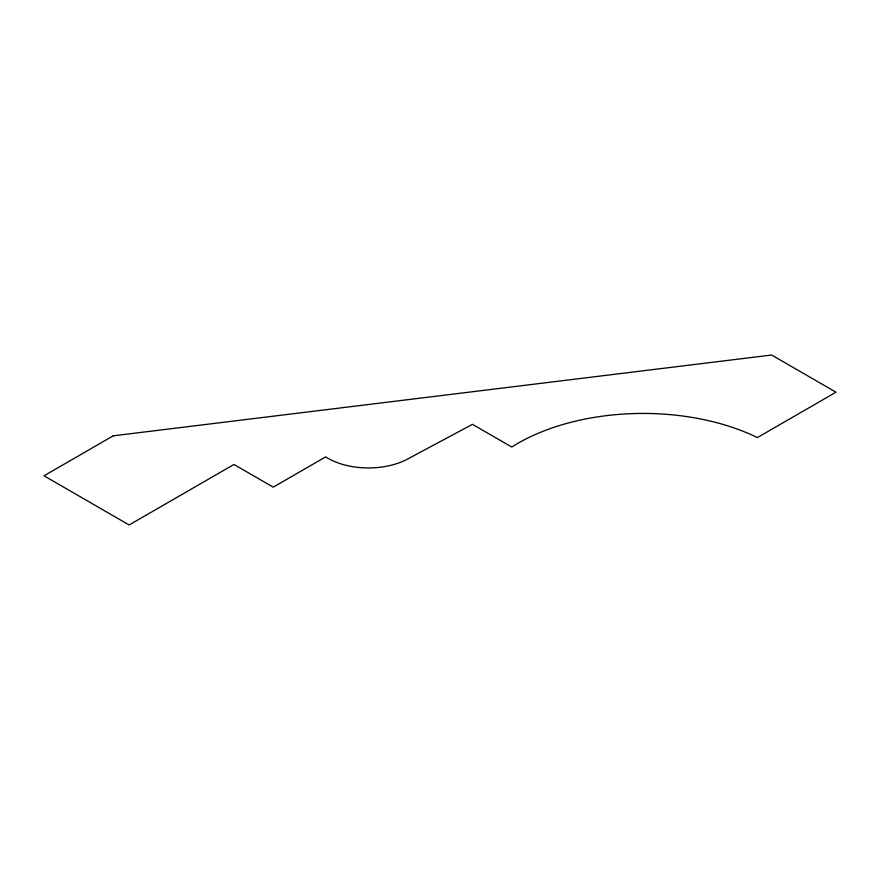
<?xml version="1.0" encoding="UTF-8"?>
<svg xmlns="http://www.w3.org/2000/svg" width="880" height="880" viewBox="0 0 880 880"><rect width="100%" height="100%" fill="white"/><g stroke="black" fill="none" stroke-linecap="round" stroke-linejoin="round"><path stroke-width="1.32" d="M113.256 435.82L44 475.805L129.151 524.975L233.948 464.464L273.251 487.157L325.655 456.907A57.475 33.176 0 0 0 407.517 459.096L472.472 424.336L511.775 447.029A177.21 102.311 0 0 1 757.394 437.569L836 392.194L771.639 355.025L113.256 435.82"/></g></svg>
